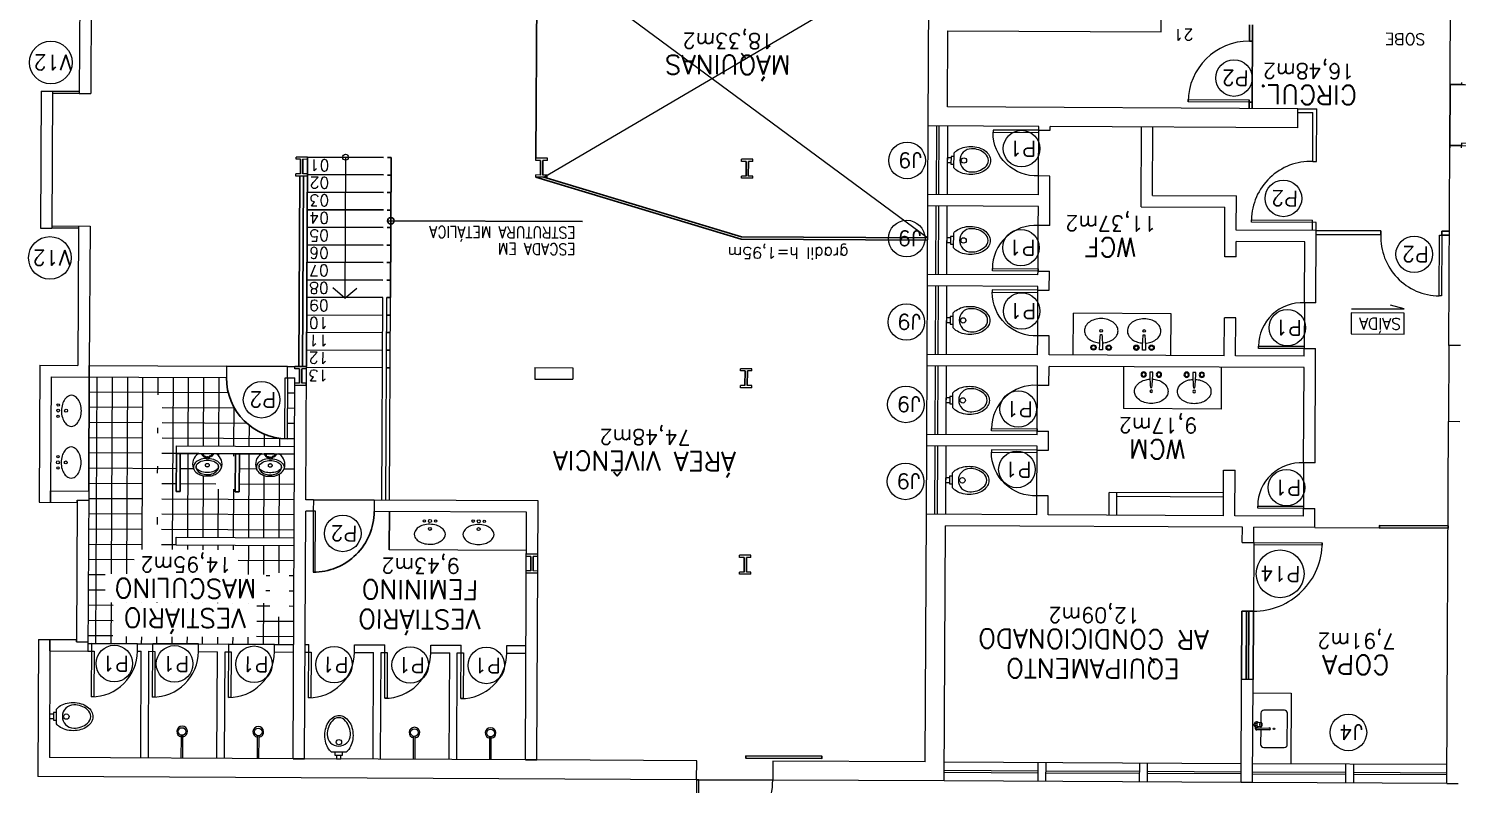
# Model space of a CAD drawing. Extents: x -1057 to 3416, y -340 to 4111.
# Drawn here: x 2268.18 to 2286.94, y -39.05 to -29.12 of the extents above; entities that cross this region are included whole.
import ezdxf
from ezdxf.enums import TextEntityAlignment as Align

# ---------------------------------------------------------------- set-up
doc = ezdxf.new("R2010")
doc.units = 0
doc.header["$LTSCALE"] = 50
doc.linetypes.add('CONTINU', pattern=[0])
doc.linetypes.add('DASHDOT', pattern=[1, 0.5, -0.25, 0, -0.25])
doc.layers.add('0.1', color=8, linetype='Continuous', lineweight=13)
doc.styles.add('80X50', font='romans.shx')
doc.styles.get("Standard").update_dxf_attribs({"font": 'romans.shx'})

# ---------------------------------------------------------------- blocks, each defined once
blk = doc.blocks.new('P60')
at = {"color": 252}
blk.add_lwpolyline([(-0.6, 0.06), (0, 0.06), (0, 0.03), (-0.6, 0.03)], close=True, dxfattribs=at)
at = {"color": 8}
blk.add_arc((-0.029, 0.06), 0.571, 87.1025, 180, dxfattribs=at)
blk = doc.blocks.new('Vaso')
for points in [[(0.03, -0.05), (0.03, 0), (-0.03, 0), (-0.03, -0.05)], [(0.05, -0.09), (0.05, -0.05), (-0.05, -0.05), (-0.05, -0.09)]]:
    blk.add_lwpolyline(points)
for points in [[(0.183, -0.31, -0.071776), (0.168, -0.413, -0.083144), (0.129, -0.494, -0.106699), (0.065, -0.552, -0.132564), (-0.002, -0.57, -0.132564), (-0.069, -0.552, -0.106699), (-0.133, -0.494, -0.083144), (-0.172, -0.413, -0.071776), (-0.187, -0.31, -0.071776), (-0.172, -0.207, -0.083144), (-0.133, -0.126, -0.060171), (-0.1, -0.09), (0.096, -0.09, -0.060171), (0.129, -0.126, -0.083144), (0.168, -0.207, -0.071776)], [(-0.088, -0.497, 0.2474), (0, -0.541, 0.2474), (0.088, -0.497, 0.197858), (0.152, -0.318, 0.418329), (0, -0.168, 0.418329), (-0.152, -0.318, 0.197858)]]:
    blk.add_lwpolyline(points, format="xyb", close=True)
blk.add_circle((-0.002, -0.22), 0.0352)
blk = doc.blocks.new('PIA')
for p, q in [((0, 0.245), (0.044, 0.245)), ((0.01, 0.23), (0.01, 0.06)), ((0.01, 0.215), (0.031, 0.215)), ((0.03, 0.175), (0.01, 0.175))]:
    blk.add_line(p, q)
blk.add_lwpolyline([(-0.01, 0.23), (-0.01, 0.06)])
for points in [[(0.08, 0.173), (0.08, 0.21, 0.133256), (0.078, 0.217, 0.106756), (0.073, 0.223, 0.082828), (0.065, 0.227, 0.071352), (0.055, 0.228, 0.071352), (0.045, 0.227, 0.082828), (0.037, 0.223, 0.106756), (0.032, 0.217, 0.133256), (0.03, 0.21), (0.03, 0.173)], [(-0.01, 0.175), (-0.205, 0.175, 0.414214), (-0.245, 0.135), (-0.245, -0.135, 0.414214), (-0.205, -0.175), (0.205, -0.175, 0.414214), (0.245, -0.135), (0.245, 0.135, 0.414214), (0.205, 0.175), (0.08, 0.175)]]:
    blk.add_lwpolyline(points, format="xyb")
blk.add_lwpolyline([(0.03, 0.173, 0.133256), (0.032, 0.166, 0.106756), (0.037, 0.16, 0.082828), (0.045, 0.157, 0.071352), (0.055, 0.155, 0.071352), (0.065, 0.157, 0.082828), (0.073, 0.16, 0.106756), (0.078, 0.166, 0.133256), (0.08, 0.173, 0.133256), (0.078, 0.179, 0.106756), (0.073, 0.185, 0.082828), (0.065, 0.189, 0.071352), (0.055, 0.19, 0.071352), (0.045, 0.189, 0.082828), (0.037, 0.185, 0.106756), (0.032, 0.179, 0.133256)], format="xyb", close=True)
at = {"color": 8}
for points in [[(0.046, 0.245, 0.263265), (0.037, 0.23), (0.037, 0.223)], [(0.073, 0.223), (0.073, 0.23, 0.546464), (0.048, 0.246, 0.546464)]]:
    blk.add_lwpolyline(points, format="xyb", dxfattribs=at)
blk.add_lwpolyline([(0.062, 0.165, 0.133256), (0.062, 0.167, 0.106756), (0.06, 0.169, 0.082828), (0.058, 0.17, 0.071352), (0.055, 0.171, 0.071352), (0.052, 0.17, 0.082828), (0.05, 0.169, 0.106756), (0.048, 0.167, 0.133256), (0.047, 0.165, 0.133256), (0.048, 0.163, 0.106756), (0.05, 0.162, 0.082828), (0.052, 0.16, 0.071352), (0.055, 0.16, 0.071352), (0.058, 0.16, 0.082828), (0.06, 0.162, 0.106756), (0.062, 0.163, 0.133256)], format="xyb", close=True, dxfattribs=at)
blk.add_circle((0, 0), 0.01)
for centre, radius, start, end in [((0, 0.23), 0.015, 311.8103, 228.1897), ((0, 0.23), 0.01, 0.0002, 180.0002), ((0.044, 0.255), 0.01, 270, 294.62), ((0, 0.06), 0.01, 180.0001, 0.0001)]:
    blk.add_arc(centre, radius, start, end)
for centre, radius, start, end in [((0.055, 0.23), 0.035, 315.5847, 154.6231), ((0.055, 0.23), 0.035, 205.3769, 224.4153), ((0, 0.06), 0.0125, 143.1301, 36.8699)]:
    blk.add_arc(centre, radius, start, end, dxfattribs=at)
blk = doc.blocks.new('Cuba')
blk.add_lwpolyline([(0.001, 0.05), (-0.007, 0.05, -0.389688), (-0.009, 0.052, -0.017234), (-0.019, 0.248, -0.418769), (-0.017, 0.25), (0.001, 0.25), (0.019, 0.25, -0.418769), (0.021, 0.248, -0.017234), (0.011, 0.052, -0.389688), (0.009, 0.05)], format="xyb", close=True)
blk.add_lwpolyline([(-0.016, 0.16, 0.059592), (-0.087, 0.147, 0.084248), (-0.156, 0.113, 0.106469), (-0.205, 0.058, 0.130159), (-0.22, 0, 0.130159), (-0.205, -0.058, 0.106469), (-0.156, -0.113, 0.084248), (-0.087, -0.147, 0.073281), (0, -0.16, 0.073281), (0.087, -0.147, 0.084248), (0.156, -0.113, 0.106469), (0.205, -0.058, 0.130159), (0.22, 0, 0.130159), (0.205, 0.058, 0.106469), (0.156, 0.113, 0.084248), (0.087, 0.147, 0.058268), (0.018, 0.159, 0.073281)], format="xyb")
for centre, radius in [((-0.099, 0.22), 0.035), ((0.101, 0.22), 0.035), ((0, 0), 0.0175)]:
    blk.add_circle(centre, radius)
at = {"color": 8}
for centre, radius in [((-0.099, 0.22), 0.025), ((-0.099, 0.22), 0.024), ((0.101, 0.22), 0.025), ((0.101, 0.22), 0.024)]:
    blk.add_circle(centre, radius, dxfattribs=at)
blk = doc.blocks.new('ÁREA')
for p in [(0.00005, 0.00376), (0, 0)]:
    blk.add_attdef('COMPARTIMENTO', text='', height=0.0025).set_placement(p, align=Align.CENTER)
at = {"color": 1}
for p in [(-0.00005, -0.00376), (-0.0001, -0.00752)]:
    blk.add_attdef('ÁREA', text='', height=0.002, dxfattribs=at).set_placement(p, align=Align.CENTER)
blk = doc.blocks.new('P80')
for points in [[(0, 0.86), (0, 0.83), (0.15, 0.83), (0.15, 0.86)], [(0, 0), (0, 0.03), (0.15, 0.03), (0.15, 0)]]:
    blk.add_lwpolyline(points)
blk.add_lwpolyline([(-0.8, 0.06), (0, 0.06), (0, 0.03), (-0.8, 0.03)], close=True)
at = {"color": 8}
blk.add_arc((-0.025, 0.056), 0.775, 88.1408, 179.6698, dxfattribs=at)
blk = doc.blocks.new('Chuveiro')
at = {"lineweight": -2}
for p, q in [((-0.28, 0), (-0.301, 0)), ((0, 0), (-0.28, 0)), ((-0.28, -0.02), (-0.301, -0.02)), ((0, -0.02), (-0.28, -0.02))]:
    blk.add_line(p, q, dxfattribs=at)
at = {"color": 8, "lineweight": -2}
blk.add_circle((-0.35, -0.01), 0.05, dxfattribs=at)
at = {"lineweight": -2}
blk.add_arc((-0.35, -0.01), 0.07, 8.2132, 351.7868, dxfattribs=at)
blk = doc.blocks.new('MIC')
for p, q in [((0, 0), (0, 0.111)), ((0.294, 0.002), (0.294, 0)), ((0, -0.112), (0, 0)), ((0.294, 0), (0.294, -0.002))]:
    blk.add_line(p, q)
for points in [[(0, 0.053, -0.473116), (0.005, 0.056), (0.025, 0.051, -0.362542), (0.031, 0.043), (0.033, 0.028, 0.564769), (0.039, 0.023)], [(0.002, 0.08), (0.034, 0.057, -0.1805), (0.041, 0.045), (0.043, 0.032, 0.35029), (0.049, 0.026, -0.252034), (0.063, 0.019)], [(0.064, 0.016, -0.100603), (0.082, 0.1, -0.114611), (0.123, 0.161, -0.309836), (0.21, 0.175, -0.309836)], [(0.161, -0.146), (0.165, -0.147, 0.189039), (0.197, -0.145, 0.189014), (0.26, -0.08, 0.116802), (0.275, 0, 0.116802), (0.26, 0.08, 0.189014), (0.197, 0.145, 0.189039), (0.165, 0.147), (0.161, 0.146)], [(0, -0.053, 0.473116), (0.005, -0.056), (0.025, -0.052, 0.362542), (0.031, -0.043), (0.033, -0.029, -0.564769), (0.039, -0.023)], [(0.002, -0.081), (0.034, -0.057, 0.1805), (0.041, -0.046), (0.043, -0.032, -0.35029), (0.049, -0.026, 0.252034), (0.063, -0.02)], [(0.064, -0.016, 0.100603), (0.082, -0.1, 0.114611), (0.123, -0.161, 0.309836), (0.21, -0.175, 0.309836)]]:
    blk.add_lwpolyline(points, format="xyb")
blk.add_lwpolyline([(0.247, 0), (0.247, -0.008, -0.102017), (0.231, -0.09, -0.100634), (0.2, -0.137, -0.31043), (0.159, -0.144, -0.029837), (0.153, -0.143, -0.193887), (0.101, -0.08, -0.096635), (0.085, 0, -0.096635), (0.101, 0.08, -0.193887), (0.153, 0.142, -0.029837), (0.159, 0.144, -0.31043), (0.2, 0.137, -0.100634), (0.231, 0.09, -0.102017), (0.247, 0.008)], format="xyb", close=True)
blk.add_circle((0.046, 0), 0.0075)
at = {"linetype": 'DASHDOT'}
blk.add_circle((0.152, 0), 0.024, dxfattribs=at)
for centre, radius, start, end in [((0.138, 0.032), 0.161, 69.9635, 146.7254), ((0.014, 0.111), 0.0142, 142.0649, 179.055), ((0.046, 0), 0.024, 251.9674, 108.0326), ((0.139, 0.048), 0.146, 35.2589, 68.1534), ((0.035, -0.011), 0.264, 26.2626, 32.6613), ((-0.029, -0.043), 0.336, 21.0674, 26.2626), ((0.16, 0.03), 0.134, 1.8451, 21.0674), ((-0.722, 0.002), 1.016, 360, 1.8451), ((0.014, -0.111), 0.0142, 180.945, 217.9351), ((0.138, -0.032), 0.161, 213.2746, 290.0365), ((0.139, -0.048), 0.146, 291.8466, 324.7411), ((0.035, 0.011), 0.264, 327.3387, 333.7374), ((-0.029, 0.043), 0.336, 333.7374, 338.9326), ((0.16, -0.03), 0.134, 338.9326, 358.1549), ((-0.722, -0.002), 1.016, 358.1549, 360)]:
    blk.add_arc(centre, radius, start, end)

msp = doc.modelspace()

# ---------------------------------------------------------------- linework, layer by layer
at = {"layer": '0.1', "color": 7}
for p, q in [((2283.052, -29.164), (2283.065, -26.564)), ((2286.849, -29.856), (2286.865, -26.583)), ((2268.858, -28.044), (2268.848, -29.974)), ((2269.008, -28.045), (2268.998, -29.975)), ((2279.996, -30.399), (2280.007, -28.099)), ((2280.247, -30.15), (2280.252, -29.15)), ((2280.252, -29.15), (2283.052, -29.164)), ((2268.348, -29.941), (2268.339, -31.741)), ((2268.348, -29.941), (2268.498, -29.942)), ((2268.498, -29.942), (2268.489, -31.742)), ((2268.848, -29.974), (2268.998, -29.975)), ((2286.849, -29.856), (2286.999, -29.857)), ((2284.847, -30.173), (2280.247, -30.15)), ((2284.846, -30.423), (2284.847, -30.173)), ((2281.446, -30.406), (2279.996, -30.399)), ((2281.446, -30.456), (2281.446, -30.406)), ((2281.446, -30.456), (2281.596, -30.457)), ((2281.596, -30.457), (2281.596, -30.407)), ((2284.846, -30.423), (2281.596, -30.407)), ((2282.791, -31.463), (2282.796, -30.413)), ((2282.942, -31.313), (2282.946, -30.413)), ((2286.832, -33.282), (2286.845, -30.656)), ((2286.845, -30.656), (2286.995, -30.657)), ((2281.442, -31.306), (2281.443, -31.056)), ((2281.593, -31.057), (2281.443, -31.056)), ((2281.59, -31.707), (2281.593, -31.057)), ((2279.991, -31.449), (2279.992, -31.299)), ((2281.442, -31.306), (2279.992, -31.299)), ((2282.942, -31.313), (2284.042, -31.319)), ((2284.039, -31.769), (2284.042, -31.319)), ((2281.441, -31.456), (2279.991, -31.449)), ((2281.44, -31.706), (2281.441, -31.456)), ((2282.791, -31.463), (2283.891, -31.468)), ((2283.888, -32.118), (2283.891, -31.468)), ((2281.59, -31.707), (2281.44, -31.706)), ((2268.339, -31.741), (2268.489, -31.742)), ((2268.839, -31.714), (2268.83, -33.544)), ((2268.989, -31.715), (2268.98, -33.544)), ((2285.089, -31.774), (2284.039, -31.769)), ((2285.085, -32.724), (2285.089, -31.774)), ((2284.038, -32.119), (2284.039, -31.919)), ((2284.939, -31.923), (2284.039, -31.919)), ((2284.935, -32.723), (2284.939, -31.923)), ((2284.038, -32.119), (2283.888, -32.118)), ((2281.436, -32.356), (2279.986, -32.349)), ((2279.986, -32.499), (2279.986, -32.349)), ((2281.436, -32.356), (2281.437, -32.306)), ((2281.437, -32.306), (2281.587, -32.307)), ((2281.585, -32.557), (2281.587, -32.307)), ((2281.436, -32.506), (2279.986, -32.499)), ((2281.435, -32.556), (2281.436, -32.506)), ((2281.435, -32.556), (2281.585, -32.557)), ((2285.085, -32.724), (2284.935, -32.723)), ((2283.881, -33.418), (2283.884, -32.918)), ((2284.034, -32.919), (2283.884, -32.918)), ((2284.031, -33.419), (2284.034, -32.919)), ((2281.431, -33.406), (2281.433, -33.156)), ((2281.583, -33.157), (2281.433, -33.156)), ((2281.581, -33.407), (2281.583, -33.157)), ((2284.931, -33.423), (2284.932, -33.323)), ((2284.932, -33.323), (2285.082, -33.324)), ((2285.074, -34.824), (2285.082, -33.324)), ((2286.982, -33.283), (2286.832, -33.282)), ((2268.33, -33.541), (2268.322, -35.341)), ((2268.33, -33.541), (2268.83, -33.544)), ((2268.98, -33.544), (2270.78, -33.553)), ((2270.78, -33.553), (2270.78, -33.703)), ((2271.58, -33.557), (2271.83, -33.559)), ((2271.58, -33.707), (2271.58, -33.557)), ((2271.822, -35.309), (2271.83, -33.559)), ((2281.431, -33.406), (2279.981, -33.399)), ((2279.981, -33.549), (2279.981, -33.399)), ((2281.431, -33.556), (2279.981, -33.549)), ((2281.429, -33.806), (2281.431, -33.556)), ((2281.579, -33.807), (2281.581, -33.557)), ((2283.881, -33.418), (2281.581, -33.407)), ((2284.931, -33.573), (2281.581, -33.557)), ((2284.931, -33.423), (2284.031, -33.419)), ((2284.924, -34.823), (2284.931, -33.573)), ((2268.48, -33.692), (2268.472, -35.192)), ((2268.48, -33.692), (2270.78, -33.703)), ((2271.58, -33.707), (2271.68, -33.708)), ((2271.655, -38.708), (2271.68, -33.708)), ((2281.579, -33.807), (2281.429, -33.806)), ((2286.804, -39.032), (2286.827, -34.282)), ((2286.977, -34.283), (2286.827, -34.282)), ((2279.975, -34.599), (2279.976, -34.449)), ((2281.426, -34.456), (2279.976, -34.449)), ((2281.426, -34.456), (2281.426, -34.406)), ((2281.426, -34.406), (2281.576, -34.407)), ((2281.575, -34.657), (2281.576, -34.407)), ((2281.425, -34.606), (2279.975, -34.599)), ((2281.425, -34.656), (2281.425, -34.606)), ((2281.425, -34.656), (2281.575, -34.657)), ((2285.074, -34.824), (2284.924, -34.823)), ((2283.871, -35.518), (2283.874, -34.918)), ((2283.874, -34.918), (2284.024, -34.919)), ((2284.021, -35.519), (2284.024, -34.919)), ((2268.472, -35.192), (2268.972, -35.194)), ((2268.972, -35.194), (2268.962, -37.294)), ((2281.421, -35.506), (2281.422, -35.256)), ((2281.572, -35.257), (2281.422, -35.256)), ((2281.571, -35.507), (2281.572, -35.257)), ((2268.322, -35.341), (2268.822, -35.344)), ((2268.822, -35.344), (2268.813, -37.144)), ((2271.805, -38.708), (2271.821, -35.459)), ((2271.921, -35.459), (2271.821, -35.459)), ((2271.922, -35.309), (2271.822, -35.309)), ((2271.922, -35.309), (2271.921, -35.459)), ((2272.722, -35.313), (2272.721, -35.463)), ((2274.872, -35.324), (2272.722, -35.313)), ((2274.855, -38.724), (2274.872, -35.324)), ((2284.921, -35.523), (2284.921, -35.423)), ((2284.921, -35.423), (2285.071, -35.424)), ((2285.07, -35.674), (2285.071, -35.424)), ((2274.721, -35.473), (2272.721, -35.463)), ((2274.705, -38.723), (2274.721, -35.473)), ((2279.955, -38.749), (2279.971, -35.499)), ((2281.421, -35.506), (2279.971, -35.499)), ((2283.871, -35.518), (2281.571, -35.507)), ((2284.921, -35.523), (2284.021, -35.519)), ((2280.204, -39), (2280.22, -35.65)), ((2284.12, -35.669), (2280.22, -35.65)), ((2284.119, -35.869), (2284.12, -35.669)), ((2284.269, -35.87), (2284.27, -35.67)), ((2285.07, -35.674), (2284.27, -35.67)), ((2284.119, -35.869), (2284.269, -35.87)), ((2268.313, -37.141), (2268.304, -38.941)), ((2268.313, -37.141), (2268.813, -37.144)), ((2268.462, -37.292), (2268.455, -38.692)), ((2268.462, -37.292), (2268.962, -37.294)), ((2284.104, -39.019), (2284.11, -37.669)), ((2284.26, -37.67), (2284.11, -37.669)), ((2284.254, -39.02), (2284.26, -37.67)), ((2271.655, -38.708), (2268.455, -38.692)), ((2274.705, -38.723), (2271.805, -38.708)), ((2276.955, -38.734), (2274.855, -38.724)), ((2276.954, -38.984), (2276.955, -38.734)), ((2277.955, -38.739), (2277.954, -38.989)), ((2279.955, -38.749), (2277.955, -38.739)), ((2276.954, -38.984), (2268.304, -38.941)), ((2280.204, -39), (2277.954, -38.989)), ((2284.254, -39.02), (2284.104, -39.019)), ((2286.804, -39.032), (2286.954, -39.033))]:
    msp.add_line(p, q, dxfattribs=at)
at = {"layer": '0.1', "color": 8, "linetype": 'CONTINU', "lineweight": -2}
for p, q in [((2274.844, -30.823), (2274.858, -28.073)), ((2284.213, -29.07), (2284.212, -29.286)), ((2284.253, -29.07), (2284.247, -30.17)), ((2284.212, -29.286), (2284.252, -29.286)), ((2286.845, -30.656), (2286.849, -29.856)), ((2284.208, -30.056), (2284.207, -30.17)), ((2284.208, -30.086), (2284.248, -30.086)), ((2271.754, -30.838), (2271.753, -31.028)), ((2271.784, -30.838), (2271.783, -31.028)), ((2271.83, -33.559), (2271.844, -30.809)), ((2271.844, -30.809), (2272.844, -30.813)), ((2272.894, -30.814), (2272.944, -30.814)), ((2272.935, -32.654), (2272.944, -30.814)), ((2274.904, -30.854), (2274.903, -31.044)), ((2274.934, -30.854), (2274.933, -31.044)), ((2277.604, -30.867), (2277.603, -31.057)), ((2277.634, -30.867), (2277.633, -31.057)), ((2271.743, -31.058), (2271.73, -33.558)), ((2271.793, -31.058), (2271.78, -33.558)), ((2271.843, -31.039), (2272.843, -31.043)), ((2272.893, -31.044), (2272.943, -31.044)), ((2277.539, -31.887), (2274.843, -31.073)), ((2277.543, -31.857), (2274.948, -31.074)), ((2271.842, -31.269), (2272.842, -31.273)), ((2272.892, -31.274), (2272.942, -31.274)), ((2271.841, -31.499), (2272.841, -31.503)), ((2272.891, -31.504), (2272.941, -31.504)), ((2275.457, -31.656), (2272.902, -31.644)), ((2271.839, -31.729), (2272.839, -31.733)), ((2272.889, -31.734), (2272.939, -31.734)), ((2279.989, -31.899), (2277.539, -31.887)), ((2279.989, -31.869), (2277.543, -31.857)), ((2285.089, -31.774), (2285.939, -31.778)), ((2285.089, -31.824), (2285.939, -31.828)), ((2285.939, -31.828), (2285.939, -31.778)), ((2286.739, -31.782), (2286.839, -31.783)), ((2286.739, -31.832), (2286.739, -31.782)), ((2286.739, -31.832), (2286.839, -31.833)), ((2271.838, -31.959), (2272.838, -31.963)), ((2272.888, -31.964), (2272.938, -31.964)), ((2271.837, -32.189), (2272.837, -32.193)), ((2272.887, -32.194), (2272.937, -32.194)), ((2271.836, -32.419), (2272.836, -32.423)), ((2272.886, -32.424), (2272.936, -32.424)), ((2271.835, -32.649), (2272.835, -32.653)), ((2272.885, -32.654), (2272.935, -32.654)), ((2272.884, -32.884), (2272.934, -32.884)), ((2272.883, -33.114), (2272.933, -33.114)), ((2272.881, -33.344), (2272.931, -33.344)), ((2268.972, -35.194), (2268.98, -33.544)), ((2270.78, -33.553), (2271.58, -33.557)), ((2272.88, -33.574), (2272.93, -33.574)), ((2271.74, -33.588), (2271.739, -33.778)), ((2271.77, -33.588), (2271.769, -33.778)), ((2277.59, -33.617), (2277.589, -33.807)), ((2277.62, -33.617), (2277.619, -33.807)), ((2270.125, -34.7), (2270.122, -35.2)), ((2270.172, -35.2), (2270.175, -34.7)), ((2270.9, -34.704), (2270.897, -35.204)), ((2270.947, -35.204), (2270.95, -34.704)), ((2268.472, -35.192), (2268.472, -35.342)), ((2270.122, -35.2), (2270.172, -35.2)), ((2270.897, -35.204), (2270.947, -35.204)), ((2268.822, -35.314), (2268.822, -35.344)), ((2271.922, -35.309), (2272.722, -35.313)), ((2272.921, -35.464), (2272.919, -35.964)), ((2274.778, -36.053), (2274.777, -36.243)), ((2274.808, -36.053), (2274.807, -36.243)), ((2277.578, -36.067), (2277.577, -36.257)), ((2277.608, -36.067), (2277.607, -36.257)), ((2284.11, -37.669), (2284.115, -36.769)), ((2284.265, -36.77), (2284.115, -36.769)), ((2284.17, -37.669), (2284.175, -36.769)), ((2284.2, -37.67), (2284.205, -36.77)), ((2284.26, -37.67), (2284.265, -36.77)), ((2268.462, -37.292), (2268.463, -37.142)), ((2268.813, -37.144), (2268.813, -37.174)), ((2269.012, -37.195), (2269.612, -37.198)), ((2269.812, -37.199), (2270.412, -37.202)), ((2270.812, -37.204), (2271.412, -37.207)), ((2271.655, -38.708), (2271.805, -38.708)), ((2274.705, -38.723), (2274.855, -38.724)), ((2276.954, -38.984), (2277.954, -38.989))]:
    msp.add_line(p, q, dxfattribs=at)
at = {"layer": '0.1', "color": 8, "linetype": 'DASHDOT', "ltscale": 0.3}
for p, q in [((2274.858, -28.073), (2279.989, -31.869)), ((2274.948, -31.074), (2280.007, -28.099))]:
    msp.add_line(p, q, dxfattribs=at)
at = {"layer": '0.1', "color": 8}
for p, q in [((2268.498, -29.942), (2268.848, -29.944)), ((2268.848, -29.974), (2268.498, -29.972)), ((2284.847, -30.173), (2285.097, -30.174)), ((2285.094, -30.866), (2285.097, -30.174)), ((2284.847, -30.223), (2285.047, -30.224)), ((2285.044, -30.866), (2285.047, -30.224)), ((2279.992, -31.299), (2279.996, -30.399)), ((2280.102, -31.299), (2280.106, -30.399)), ((2280.136, -30.399), (2280.132, -31.299)), ((2280.246, -30.4), (2280.242, -31.3)), ((2281.443, -31.056), (2281.446, -30.456)), ((2271.844, -30.809), (2271.694, -30.808)), ((2271.694, -30.838), (2271.694, -30.808)), ((2271.754, -30.838), (2271.694, -30.838)), ((2271.844, -30.839), (2271.784, -30.838)), ((2271.844, -30.839), (2271.844, -30.809)), ((2272.344, -30.811), (2272.335, -32.662)), ((2274.994, -30.824), (2274.844, -30.823)), ((2274.844, -30.853), (2274.844, -30.823)), ((2274.904, -30.854), (2274.844, -30.853)), ((2274.994, -30.854), (2274.934, -30.854)), ((2274.994, -30.854), (2274.994, -30.824)), ((2277.694, -30.837), (2277.544, -30.837)), ((2277.544, -30.867), (2277.544, -30.837)), ((2277.604, -30.867), (2277.544, -30.867)), ((2277.694, -30.867), (2277.634, -30.867)), ((2277.694, -30.867), (2277.694, -30.837)), ((2285.044, -30.866), (2285.094, -30.866)), ((2271.693, -31.058), (2271.693, -31.028)), ((2271.753, -31.028), (2271.693, -31.028)), ((2271.843, -31.059), (2271.693, -31.058)), ((2271.843, -31.029), (2271.783, -31.028)), ((2271.843, -31.059), (2271.843, -31.029)), ((2274.843, -31.073), (2274.843, -31.043)), ((2274.903, -31.044), (2274.843, -31.043)), ((2274.993, -31.074), (2274.843, -31.073)), ((2274.993, -31.044), (2274.933, -31.044)), ((2274.993, -31.074), (2274.993, -31.044)), ((2277.543, -31.087), (2277.543, -31.057)), ((2277.603, -31.057), (2277.543, -31.057)), ((2277.693, -31.087), (2277.543, -31.087)), ((2277.693, -31.057), (2277.633, -31.057)), ((2277.693, -31.087), (2277.693, -31.057)), ((2279.986, -32.349), (2279.991, -31.449)), ((2280.096, -32.349), (2280.101, -31.449)), ((2280.131, -31.449), (2280.126, -32.349)), ((2280.241, -31.45), (2280.236, -32.35)), ((2281.437, -32.306), (2281.44, -31.706)), ((2285.039, -31.774), (2285.04, -31.636)), ((2285.089, -31.774), (2285.09, -31.666)), ((2268.489, -31.712), (2268.989, -31.715)), ((2268.839, -31.744), (2268.489, -31.742)), ((2272.335, -32.662), (2272.178, -32.526)), ((2272.335, -32.662), (2272.493, -32.528)), ((2279.981, -33.399), (2279.986, -32.499)), ((2280.091, -33.399), (2280.096, -32.499)), ((2280.126, -32.499), (2280.121, -33.399)), ((2280.236, -32.5), (2280.231, -33.4)), ((2281.433, -33.156), (2281.435, -32.556)), ((2284.935, -32.723), (2284.932, -33.323)), ((2281.9, -33.408), (2281.903, -32.858)), ((2283.185, -32.865), (2281.903, -32.858)), ((2283.182, -33.415), (2283.185, -32.865)), ((2286.832, -33.282), (2286.827, -34.282)), ((2271.83, -33.559), (2271.68, -33.558)), ((2271.68, -33.588), (2271.68, -33.558)), ((2271.83, -33.589), (2271.83, -33.559)), ((2274.83, -33.573), (2275.33, -33.576)), ((2274.83, -33.573), (2274.83, -33.723)), ((2275.33, -33.576), (2275.33, -33.726)), ((2279.976, -34.449), (2279.981, -33.549)), ((2280.086, -34.449), (2280.091, -33.549)), ((2280.121, -33.549), (2280.116, -34.449)), ((2280.231, -33.55), (2280.226, -34.45)), ((2282.561, -33.561), (2282.558, -34.111)), ((2283.843, -33.568), (2283.84, -34.118)), ((2271.74, -33.588), (2271.68, -33.588)), ((2271.83, -33.589), (2271.77, -33.588)), ((2274.83, -33.723), (2275.33, -33.726)), ((2277.68, -33.587), (2277.53, -33.587)), ((2277.53, -33.617), (2277.53, -33.587)), ((2277.59, -33.617), (2277.53, -33.617)), ((2277.68, -33.617), (2277.62, -33.617)), ((2277.68, -33.617), (2277.68, -33.587)), ((2271.679, -33.808), (2271.679, -33.778)), ((2271.739, -33.778), (2271.679, -33.778)), ((2271.829, -33.809), (2271.679, -33.808)), ((2271.829, -33.779), (2271.769, -33.778)), ((2271.829, -33.809), (2271.829, -33.779)), ((2277.529, -33.837), (2277.529, -33.807)), ((2277.589, -33.807), (2277.529, -33.807)), ((2277.679, -33.837), (2277.529, -33.837)), ((2277.679, -33.807), (2277.619, -33.807)), ((2277.679, -33.837), (2277.679, -33.807)), ((2281.426, -34.406), (2281.429, -33.806)), ((2283.84, -34.118), (2282.558, -34.111)), ((2270.125, -34.6), (2271.675, -34.608)), ((2270.125, -34.7), (2270.125, -34.6)), ((2270.125, -34.7), (2271.675, -34.708)), ((2279.971, -35.499), (2279.975, -34.599)), ((2280.081, -35.499), (2280.085, -34.599)), ((2280.115, -34.599), (2280.111, -35.499)), ((2280.225, -34.6), (2280.221, -35.5)), ((2281.422, -35.256), (2281.425, -34.656)), ((2284.924, -34.823), (2284.921, -35.423)), ((2282.371, -35.511), (2282.372, -35.211)), ((2283.872, -35.218), (2282.372, -35.211)), ((2282.471, -35.511), (2282.472, -35.211)), ((2282.472, -35.261), (2283.872, -35.268)), ((2268.822, -35.314), (2268.972, -35.314)), ((2270.119, -35.8), (2271.669, -35.808)), ((2270.119, -35.9), (2270.119, -35.8)), ((2270.119, -35.9), (2271.669, -35.908)), ((2274.719, -35.973), (2272.919, -35.964)), ((2284.269, -35.87), (2284.265, -36.77)), ((2274.868, -36.024), (2274.718, -36.023)), ((2274.718, -36.053), (2274.718, -36.023)), ((2274.778, -36.053), (2274.718, -36.053)), ((2274.868, -36.054), (2274.808, -36.053)), ((2274.868, -36.054), (2274.868, -36.024)), ((2277.668, -36.037), (2277.518, -36.037)), ((2277.518, -36.067), (2277.518, -36.037)), ((2277.578, -36.067), (2277.518, -36.067)), ((2277.668, -36.067), (2277.608, -36.067)), ((2277.668, -36.067), (2277.668, -36.037)), ((2274.717, -36.273), (2274.717, -36.243)), ((2274.777, -36.243), (2274.717, -36.243)), ((2274.867, -36.274), (2274.717, -36.273)), ((2274.867, -36.244), (2274.807, -36.243)), ((2274.867, -36.274), (2274.867, -36.244)), ((2277.517, -36.287), (2277.517, -36.257)), ((2277.577, -36.257), (2277.517, -36.257)), ((2277.667, -36.287), (2277.517, -36.287)), ((2277.667, -36.257), (2277.607, -36.257)), ((2277.667, -36.287), (2277.667, -36.257)), ((2268.813, -37.174), (2268.963, -37.174)), ((2268.962, -37.194), (2269.012, -37.195)), ((2268.962, -37.294), (2269.042, -37.295)), ((2269.612, -37.198), (2269.812, -37.199)), ((2269.612, -37.298), (2269.612, -37.198)), ((2269.612, -37.298), (2269.662, -37.298)), ((2269.655, -38.698), (2269.662, -37.298)), ((2269.755, -38.698), (2269.762, -37.298)), ((2269.762, -37.298), (2269.842, -37.299)), ((2270.412, -37.202), (2270.812, -37.204)), ((2270.412, -37.302), (2270.412, -37.202)), ((2270.412, -37.302), (2270.662, -37.303)), ((2270.655, -38.703), (2270.662, -37.303)), ((2270.755, -38.703), (2270.762, -37.303)), ((2270.762, -37.303), (2270.842, -37.304)), ((2271.412, -37.207), (2271.662, -37.208)), ((2271.412, -37.307), (2271.412, -37.207)), ((2271.412, -37.307), (2271.662, -37.308)), ((2271.812, -37.208), (2271.862, -37.209)), ((2271.812, -37.308), (2271.892, -37.309)), ((2272.462, -37.212), (2272.862, -37.214)), ((2272.462, -37.312), (2272.462, -37.212)), ((2272.462, -37.312), (2272.712, -37.313)), ((2272.705, -38.713), (2272.712, -37.313)), ((2272.805, -38.713), (2272.812, -37.313)), ((2272.812, -37.313), (2272.892, -37.314)), ((2273.462, -37.217), (2273.862, -37.219)), ((2273.462, -37.317), (2273.462, -37.217)), ((2273.462, -37.317), (2273.712, -37.318)), ((2273.705, -38.718), (2273.712, -37.318)), ((2273.805, -38.718), (2273.812, -37.318)), ((2273.812, -37.318), (2273.892, -37.319)), ((2274.462, -37.222), (2274.712, -37.223)), ((2274.462, -37.322), (2274.462, -37.222)), ((2274.462, -37.322), (2274.712, -37.323)), ((2284.259, -37.844), (2284.759, -37.847)), ((2284.759, -37.847), (2284.755, -38.772)), ((2280.205, -38.75), (2284.105, -38.769)), ((2284.255, -38.77), (2286.805, -38.782)), ((2280.204, -38.86), (2281.438, -38.866)), ((2281.438, -38.896), (2280.204, -38.89)), ((2284.104, -39.019), (2280.204, -39)), ((2281.538, -38.866), (2282.771, -38.873)), ((2282.771, -38.903), (2281.538, -38.896)), ((2282.871, -38.873), (2284.104, -38.879)), ((2284.104, -38.909), (2282.871, -38.903)), ((2284.254, -38.88), (2285.479, -38.886)), ((2285.479, -38.916), (2284.254, -38.91)), ((2286.804, -39.032), (2284.254, -39.02)), ((2285.579, -38.886), (2286.804, -38.892)), ((2286.804, -38.922), (2285.579, -38.916))]:
    msp.add_line(p, q, dxfattribs=at)
at = {"layer": '0.1', "color": 8, "linetype": 'DASHDOT', "ltscale": 0.2}
for p, q in [((2272.822, -35.313), (2272.835, -32.653)), ((2272.872, -35.314), (2272.885, -32.654)), ((2272.922, -35.314), (2272.935, -32.654)), ((2271.834, -32.879), (2272.834, -32.883)), ((2271.833, -33.109), (2272.833, -33.113)), ((2271.832, -33.339), (2272.831, -33.343)), ((2271.83, -33.569), (2272.83, -33.573))]:
    msp.add_line(p, q, dxfattribs=at)
at = {"layer": '0.1', "color": 8, "linetype": 'CONTINU'}
for p, q in [((2285.551, -32.8), (2286.245, -32.803)), ((2286.245, -32.803), (2286.063, -32.751)), ((2269.08, -33.695), (2269.062, -37.195)), ((2269.28, -33.696), (2269.267, -36.281)), ((2269.48, -33.697), (2269.467, -36.282)), ((2269.68, -33.698), (2269.669, -35.96)), ((2269.88, -33.699), (2269.879, -33.932)), ((2270.08, -33.7), (2270.069, -35.962)), ((2270.28, -33.701), (2270.275, -34.601)), ((2270.48, -33.702), (2270.475, -34.602)), ((2270.68, -33.703), (2270.675, -34.603)), ((2270.804, -33.903), (2268.979, -33.894)), ((2271.679, -33.908), (2271.579, -33.907)), ((2269.682, -34.098), (2268.978, -34.094)), ((2270.885, -34.104), (2269.937, -34.099)), ((2270.878, -34.091), (2270.875, -34.604)), ((2271.678, -34.108), (2271.578, -34.107)), ((2269.681, -34.298), (2268.977, -34.294)), ((2271.048, -34.305), (2269.936, -34.299)), ((2271.077, -34.329), (2271.075, -34.605)), ((2271.677, -34.308), (2271.577, -34.307)), ((2269.68, -34.498), (2268.976, -34.494)), ((2269.876, -34.365), (2269.876, -34.432)), ((2271.546, -34.507), (2269.935, -34.499)), ((2271.276, -34.447), (2271.275, -34.606)), ((2271.476, -34.501), (2271.475, -34.607)), ((2271.676, -34.508), (2271.576, -34.507)), ((2269.679, -34.698), (2268.975, -34.694)), ((2270.419, -34.702), (2269.934, -34.699)), ((2270.275, -34.701), (2270.269, -35.801)), ((2271.245, -34.706), (2270.642, -34.703)), ((2270.675, -34.703), (2270.675, -34.726)), ((2270.875, -34.704), (2270.875, -34.737)), ((2271.075, -34.705), (2271.069, -35.805)), ((2271.408, -34.706), (2271.274, -34.706)), ((2271.275, -34.706), (2271.275, -34.707)), ((2271.675, -34.708), (2271.468, -34.707)), ((2271.475, -34.707), (2271.475, -34.709)), ((2270.124, -34.9), (2268.974, -34.894)), ((2269.874, -34.865), (2269.873, -34.959)), ((2270.349, -34.901), (2270.174, -34.9)), ((2270.473, -34.993), (2270.469, -35.802)), ((2270.899, -34.904), (2270.897, -34.904)), ((2271.175, -34.905), (2270.949, -34.904)), ((2271.273, -34.989), (2271.269, -35.806)), ((2271.473, -34.973), (2271.469, -35.807)), ((2271.674, -34.908), (2271.535, -34.907)), ((2269.677, -35.098), (2268.973, -35.094)), ((2270.123, -35.1), (2269.932, -35.099)), ((2270.641, -35.103), (2270.173, -35.1)), ((2270.672, -35.169), (2270.669, -35.803)), ((2270.872, -35.17), (2270.869, -35.804)), ((2270.898, -35.104), (2270.896, -35.104)), ((2271.673, -35.108), (2270.948, -35.104)), ((2269.676, -35.298), (2268.972, -35.294)), ((2271.672, -35.308), (2269.931, -35.299)), ((2269.675, -35.498), (2268.971, -35.494)), ((2269.871, -35.538), (2269.87, -35.632)), ((2271.671, -35.508), (2269.93, -35.499)), ((2269.674, -35.698), (2268.97, -35.694)), ((2271.67, -35.708), (2269.929, -35.699)), ((2285.07, -35.674), (2286.82, -35.682)), ((2269.673, -35.898), (2268.969, -35.894)), ((2270.119, -35.9), (2269.928, -35.899)), ((2270.269, -35.901), (2270.269, -35.963)), ((2270.469, -35.902), (2270.469, -35.964)), ((2270.669, -35.903), (2270.669, -35.965)), ((2270.869, -35.904), (2270.869, -35.966)), ((2271.069, -35.905), (2271.067, -36.29)), ((2271.269, -35.906), (2271.267, -36.291)), ((2271.469, -35.907), (2271.467, -36.267)), ((2269.568, -36.097), (2268.968, -36.094)), ((2271.668, -36.108), (2270.935, -36.104)), ((2269.187, -36.296), (2268.967, -36.294)), ((2271.35, -36.306), (2271.3, -36.306)), ((2271.667, -36.308), (2271.605, -36.307)), ((2269.186, -36.496), (2268.966, -36.494)), ((2271.349, -36.506), (2271.299, -36.506)), ((2271.666, -36.508), (2271.604, -36.507)), ((2269.292, -36.696), (2268.965, -36.694)), ((2269.265, -36.656), (2269.262, -37.196)), ((2269.465, -36.657), (2269.465, -36.658)), ((2269.665, -36.658), (2269.665, -36.659)), ((2269.865, -36.659), (2269.865, -36.66)), ((2270.065, -36.66), (2270.065, -36.661)), ((2270.265, -36.661), (2270.265, -36.662)), ((2270.465, -36.662), (2270.465, -36.663)), ((2270.665, -36.663), (2270.665, -36.664)), ((2270.865, -36.664), (2270.865, -36.665)), ((2271.065, -36.665), (2271.065, -36.666)), ((2271.348, -36.706), (2271.179, -36.705)), ((2271.265, -36.666), (2271.262, -37.206)), ((2271.665, -36.708), (2271.603, -36.707)), ((2269.291, -36.896), (2268.964, -36.894)), ((2271.664, -36.908), (2271.178, -36.905)), ((2271.464, -36.846), (2271.462, -37.207)), ((2269.29, -37.096), (2268.963, -37.094)), ((2269.463, -37.105), (2269.462, -37.197)), ((2269.663, -37.106), (2269.662, -37.198)), ((2269.863, -37.107), (2269.862, -37.199)), ((2270.063, -37.108), (2270.062, -37.2)), ((2270.263, -37.109), (2270.262, -37.201)), ((2270.463, -37.11), (2270.462, -37.202)), ((2270.663, -37.111), (2270.662, -37.203)), ((2270.863, -37.112), (2270.862, -37.204)), ((2271.063, -37.113), (2271.062, -37.205)), ((2271.663, -37.108), (2271.177, -37.105))]:
    msp.add_line(p, q, dxfattribs=at)
at = {"layer": '0.1', "color": 8}
for points in [[(2284.208, -30.086), (2283.408, -30.082), (2283.408, -30.052), (2284.208, -30.056)], [(2286.705, -32.632), (2286.709, -31.832), (2286.739, -31.832), (2286.735, -32.632)], [(2271.546, -34.507), (2271.55, -33.707), (2271.58, -33.707), (2271.576, -34.507)], [(2271.947, -36.259), (2271.951, -35.459), (2271.921, -35.459), (2271.917, -36.259)], [(2276.954, -38.984), (2276.949, -39.984), (2276.979, -39.984), (2276.984, -38.984)]]:
    msp.add_lwpolyline(points, close=True, dxfattribs=at)
for points in [[(2285.09, -31.666), (2284.24, -31.662), (2284.24, -31.632), (2285.04, -31.636)], [(2284.269, -35.87), (2285.169, -35.874), (2285.169, -35.904), (2284.269, -35.9)], [(2269.042, -37.295), (2269.039, -37.895), (2269.009, -37.895), (2269.012, -37.195)], [(2269.842, -37.299), (2269.839, -37.899), (2269.809, -37.899), (2269.812, -37.199)], [(2270.842, -37.304), (2270.839, -37.904), (2270.809, -37.904), (2270.812, -37.204)], [(2271.892, -37.309), (2271.889, -37.909), (2271.859, -37.909), (2271.862, -37.209)], [(2272.892, -37.314), (2272.889, -37.914), (2272.859, -37.914), (2272.862, -37.214)], [(2273.892, -37.319), (2273.889, -37.919), (2273.859, -37.919), (2273.862, -37.219)], [(2281.437, -39.006), (2281.438, -38.756)], [(2281.538, -38.756), (2281.537, -39.006)], [(2282.77, -39.013), (2282.772, -38.763)], [(2282.872, -38.763), (2282.87, -39.013)], [(2285.479, -39.026), (2285.48, -38.776)], [(2285.58, -38.776), (2285.579, -39.026)]]:
    msp.add_lwpolyline(points, dxfattribs=at)
at = {"layer": '0.1', "color": 8, "linetype": 'CONTINU'}
msp.add_lwpolyline([(2286.244, -32.858), (2285.55, -32.855), (2285.549, -33.13), (2286.243, -33.133)], close=True, dxfattribs=at)
at = {"layer": '0.1', "color": 8}
for points in [[(2268.784, -34.335, 0.106633), (2268.83, -34.293, 0.083482), (2268.862, -34.228, 0.145222), (2268.863, -34.054, 0.083482), (2268.832, -33.99, 0.106633), (2268.786, -33.947, 0.268318), (2268.705, -33.947, 0.106633), (2268.658, -33.989, 0.083482), (2268.627, -34.053, 0.145222), (2268.626, -34.227, 0.083482), (2268.657, -34.292, 0.106633), (2268.703, -34.334, 0.268318), (2268.784, -34.335)], [(2268.78, -35.014, 0.106633), (2268.827, -34.972, 0.083482), (2268.859, -34.908, 0.145222), (2268.86, -34.733, 0.083482), (2268.829, -34.669, 0.106633), (2268.782, -34.626, 0.268318), (2268.702, -34.626, 0.106633), (2268.655, -34.668, 0.083482), (2268.623, -34.732, 0.145222), (2268.622, -34.906, 0.083482), (2268.654, -34.971, 0.106633), (2268.7, -35.013, 0.268318), (2268.78, -35.014)], [(2273.256, -35.8, 0.106633), (2273.298, -35.847, 0.083482), (2273.362, -35.879, 0.145222), (2273.537, -35.88, 0.083482), (2273.601, -35.848, 0.106633), (2273.644, -35.802, 0.268318), (2273.644, -35.722, 0.106633), (2273.602, -35.675, 0.083482), (2273.538, -35.643, 0.145222), (2273.364, -35.642, 0.083482), (2273.299, -35.673, 0.106633), (2273.257, -35.72, 0.268318), (2273.256, -35.8)], [(2273.896, -35.803, 0.106633), (2273.938, -35.85, 0.083482), (2274.002, -35.882, 0.145222), (2274.176, -35.883, 0.083482), (2274.241, -35.851, 0.106633), (2274.283, -35.805, 0.268318), (2274.284, -35.725, 0.106633), (2274.242, -35.678, 0.083482), (2274.177, -35.646, 0.145222), (2274.003, -35.645, 0.083482), (2273.939, -35.677, 0.106633), (2273.896, -35.723, 0.268318), (2273.896, -35.803)]]:
    msp.add_lwpolyline(points, format="xyb", dxfattribs=at)
at = {"layer": '0.1', "color": 8, "linetype": 'CONTINU', "lineweight": -2}
for points in [[(2286.82, -35.652), (2285.92, -35.648), (2285.92, -35.678), (2286.82, -35.682)], [(2277.599, -38.67), (2277.599, -38.7), (2278.599, -38.705), (2278.599, -38.675)]]:
    msp.add_lwpolyline(points, close=True, dxfattribs=at)
at = {"layer": '0.1', "color": 8}
for centre, radius in [((2268.475, -29.567), 0.28), ((2284.01, -29.771), 0.24), ((2281.22, -30.697), 0.24), ((2279.718, -30.853), 0.24), ((2272.344, -30.811), 0.0387), ((2284.659, -31.351), 0.24), ((2279.713, -31.878), 0.24), ((2268.463, -32.133), 0.28), ((2281.213, -31.998), 0.24), ((2286.376, -32.085), 0.24), ((2281.222, -32.83), 0.24), ((2279.708, -32.974), 0.24), ((2284.71, -33.049), 0.24), ((2271.242, -33.995), 0.24), ((2279.702, -34.056), 0.24), ((2281.177, -34.117), 0.24), ((2268.571, -34.137), 0.0193), ((2268.571, -34.064), 0.0155), ((2268.675, -34.139), 0.0198), ((2268.57, -34.211), 0.0155), ((2281.16, -34.91), 0.24), ((2268.568, -34.817), 0.0193), ((2268.567, -34.89), 0.0155), ((2268.567, -34.743), 0.0155), ((2268.671, -34.818), 0.0198), ((2279.697, -35.067), 0.24), ((2284.699, -35.149), 0.24), ((2272.308, -35.75), 0.24), ((2273.38, -35.586), 0.0155), ((2273.453, -35.587), 0.0193), ((2273.527, -35.587), 0.0155), ((2274.02, -35.589), 0.0155), ((2274.093, -35.591), 0.0193), ((2274.166, -35.59), 0.0155), ((2273.452, -35.691), 0.0198), ((2274.092, -35.694), 0.0198), ((2284.616, -36.28), 0.314), ((2269.308, -37.459), 0.24), ((2270.099, -37.463), 0.24), ((2271.143, -37.468), 0.24), ((2272.193, -37.473), 0.24), ((2273.193, -37.478), 0.24), ((2274.193, -37.483), 0.24), ((2285.512, -38.364), 0.24)]:
    msp.add_circle(centre, radius, dxfattribs=at)
at = {"layer": '0.1', "color": 8, "linetype": 'CONTINU', "lineweight": -2}
msp.add_circle((2272.94, -31.644), 0.0431, dxfattribs=at)
at = {"layer": '0.1', "color": 8}
for centre, radius, start, end in [((2284.208, -30.086), 0.8, 89.7175, 179.7175), ((2285.015, -31.641), 0.775, 87.8583, 179.3873), ((2286.713, -31.857), 0.775, 177.8583, 269.3873), ((2284.269, -35.87), 0.9, 269.7175, 359.7175), ((2276.954, -38.984), 1, 269.7175, 359.7175)]:
    msp.add_arc(centre, radius, start, end, dxfattribs=at)
at = {"layer": '0.1', "color": 8, "linetype": 'CONTINU', "lineweight": -2}
for centre, start, end in [((2271.58, -33.707), 179.7175, 269.7175), ((2271.921, -35.459), 269.7175, 359.7175)]:
    msp.add_arc(centre, 0.8, start, end, dxfattribs=at)
at = {"layer": '0.1', "color": 8, "linetype": 'CONTINU'}
for centre in [(2269.012, -37.295), (2269.812, -37.299), (2270.812, -37.304), (2271.862, -37.309), (2272.862, -37.314), (2273.862, -37.319)]:
    msp.add_arc(centre, 0.6, 269.7175, 359.7175, dxfattribs=at)

# ---------------------------------------------------------------- block references
at = {"layer": '0.1', "color": 8}
ref = msp.add_blockref('ÁREA', (2277.363, -29.472), dxfattribs=dict(at, xscale=133.3333333333334, yscale=133.3333333333334, zscale=133.3333333333334, rotation=179.7174815060635))
ref.add_attrib('COMPARTIMENTO', 'MÁQUINAS', dxfattribs={"layer": '0', "color": 3, "height": 0.25, "rotation": 179.7175}).set_placement((2277.363, -29.472), align=Align.CENTER)
ref.add_attrib('ÁREA', '18,33m2', dxfattribs={"layer": '0', "color": 1, "height": 0.2, "rotation": 179.7175}).set_placement((2277.371, -29.184), align=Align.CENTER)
ref = msp.add_blockref('ÁREA', (2284.983, -29.867), dxfattribs=dict(at, xscale=133.3333333333334, yscale=133.3333333333334, zscale=133.3333333333334, rotation=179.7174815060635))
ref.add_attrib('COMPARTIMENTO', 'CIRCUL.', dxfattribs={"layer": '0', "color": 3, "height": 0.25, "rotation": 179.7175}).set_placement((2284.983, -29.867), align=Align.CENTER)
ref.add_attrib('ÁREA', '16,48m2', dxfattribs={"layer": '0', "color": 1, "height": 0.2, "rotation": 179.7175}).set_placement((2284.991, -29.58), align=Align.CENTER)
at = {"layer": '0.1', "color": 8, "xscale": -1}
for name, p, rotation in [('P80', (2286.995, -30.687), 359.7174815060636), ('P60', (2281.446, -30.426), 179.7174815060637), ('P60', (2281.436, -32.526), 179.7174815060637), ('Cuba', (2282.924, -33.884), 359.7174815060636), ('Cuba', (2283.488, -33.887), 359.7174815060636), ('P60', (2281.425, -34.626), 179.7174815060637)]:
    msp.add_blockref(name, p, dxfattribs=dict(at, rotation=rotation))
at = {"layer": '0.1', "color": 8}
for name, p, rotation in [('Vaso', (2280.244, -30.85), 89.71748150606336), ('P60', (2281.437, -32.336), 359.7174815060635), ('Vaso', (2280.239, -31.9), 89.71748150606336), ('Vaso', (2280.234, -32.95), 89.71748150606336), ('P60', (2284.932, -33.353), 359.7174815060635), ('Cuba', (2282.267, -33.089), 179.7174815060635), ('Cuba', (2282.83, -33.092), 179.7174815060635), ('Vaso', (2280.228, -34), 89.71748150606336), ('P60', (2281.426, -34.436), 359.7174815060635), ('MIC', (2270.53, -34.702), 269.7174815060636), ('MIC', (2271.356, -34.706), 269.7174815060636), ('Vaso', (2280.223, -35.05), 89.71748150606336), ('P60', (2284.921, -35.453), 359.7174815060635), ('Vaso', (2268.458, -38.152), 89.71748150606336), ('PIA', (2284.536, -38.316), 89.71748150606336), ('Vaso', (2272.254, -38.711), 179.7174815060635), ('Chuveiro', (2270.207, -38.701), 269.7174815060636), ('Chuveiro', (2271.207, -38.706), 269.7174815060636), ('Chuveiro', (2273.257, -38.716), 269.7174815060636), ('Chuveiro', (2274.257, -38.721), 269.7174815060636)]:
    msp.add_blockref(name, p, dxfattribs=dict(at, rotation=rotation))
ref = msp.add_blockref('ÁREA', (2282.388, -31.867), dxfattribs=dict(at, xscale=133.3333333333334, yscale=133.3333333333334, zscale=133.3333333333334, rotation=179.7174815060635))
ref.add_attrib('COMPARTIMENTO', 'WCF', dxfattribs={"layer": '0', "color": 3, "height": 0.25, "rotation": 179.7175}).set_placement((2282.388, -31.867), align=Align.CENTER)
ref.add_attrib('ÁREA', '11,37m2', dxfattribs={"layer": '0', "color": 1, "height": 0.2, "rotation": 179.7175}).set_placement((2282.396, -31.58), align=Align.CENTER)
ref = msp.add_blockref('ÁREA', (2276.272, -34.675), dxfattribs=dict(at, xscale=133.3333333333334, yscale=133.3333333333334, zscale=133.3333333333334, rotation=179.7174815060635))
ref.add_attrib('COMPARTIMENTO', 'ÁREA VIVÊNCIA', dxfattribs={"layer": '0', "color": 3, "height": 0.25, "rotation": 179.7175}).set_placement((2276.272, -34.675), align=Align.CENTER)
ref.add_attrib('ÁREA', '74,48m2', dxfattribs={"layer": '0', "color": 1, "height": 0.2, "rotation": 179.7175}).set_placement((2276.28, -34.387), align=Align.CENTER)
ref = msp.add_blockref('ÁREA', (2283.004, -34.52), dxfattribs=dict(at, xscale=133.3333333333334, yscale=133.3333333333334, zscale=133.3333333333334, rotation=179.7174815060635))
ref.add_attrib('COMPARTIMENTO', 'WCM', dxfattribs={"layer": '0', "color": 3, "height": 0.25, "rotation": 179.7175}).set_placement((2283.004, -34.52), align=Align.CENTER)
ref.add_attrib('ÁREA', '9,17m2', dxfattribs={"layer": '0', "color": 1, "height": 0.2, "rotation": 179.7175}).set_placement((2283.013, -34.232), align=Align.CENTER)
ref = msp.add_blockref('ÁREA', (2270.244, -36.348), dxfattribs=dict(at, xscale=133.3333333333334, yscale=133.3333333333334, zscale=133.3333333333334, rotation=179.7174815060635))
ref.add_attrib('COMPARTIMENTO', 'MASCULINO', dxfattribs={"layer": '0', "color": 3, "height": 0.25, "rotation": 179.7175}).set_placement((2270.244, -36.348), align=Align.CENTER)
ref.add_attrib('ÁREA', '14,95m2', dxfattribs={"layer": '0', "color": 1, "height": 0.2, "rotation": 179.7175}).set_placement((2270.252, -36.06), align=Align.CENTER)
ref.add_attrib('COMPARTIMENTO', 'VESTIÁRIO', dxfattribs={"layer": '0', "color": 3, "height": 0.25, "rotation": 179.7175}).set_placement((2270.235, -36.736), align=Align.CENTER)
ref = msp.add_blockref('ÁREA', (2273.322, -36.363), dxfattribs=dict(at, xscale=133.3333333333334, yscale=133.3333333333334, zscale=133.3333333333334, rotation=179.7174815060635))
ref.add_attrib('COMPARTIMENTO', 'FEMININO', dxfattribs={"layer": '0', "color": 3, "height": 0.25, "rotation": 179.7175}).set_placement((2273.322, -36.363), align=Align.CENTER)
ref.add_attrib('ÁREA', '9,43m2', dxfattribs={"layer": '0', "color": 1, "height": 0.2, "rotation": 179.7175}).set_placement((2273.33, -36.076), align=Align.CENTER)
ref.add_attrib('COMPARTIMENTO', 'VESTIÁRIO', dxfattribs={"layer": '0', "color": 3, "height": 0.25, "rotation": 179.7175}).set_placement((2273.314, -36.752), align=Align.CENTER)
ref = msp.add_blockref('ÁREA', (2282.167, -37.013), dxfattribs=dict(at, xscale=133.3333333333334, yscale=133.3333333333334, zscale=133.3333333333334, rotation=179.7174815060635))
ref.add_attrib('COMPARTIMENTO', 'AR CONDICIONADO', dxfattribs={"layer": '0', "color": 3, "height": 0.25, "rotation": 179.7175}).set_placement((2282.167, -37.013), align=Align.CENTER)
ref.add_attrib('ÁREA', '12,09m2', dxfattribs={"layer": '0', "color": 1, "height": 0.2, "rotation": 179.7175}).set_placement((2282.175, -36.725), align=Align.CENTER)
ref.add_attrib('COMPARTIMENTO', 'EQUIPAMENTO', dxfattribs={"layer": '0', "color": 3, "height": 0.25, "rotation": 179.7175}).set_placement((2282.158, -37.401), align=Align.CENTER)
ref = msp.add_blockref('ÁREA', (2285.611, -37.35), dxfattribs=dict(at, xscale=133.3333333333334, yscale=133.3333333333334, zscale=133.3333333333334, rotation=179.7174815060635))
ref.add_attrib('COMPARTIMENTO', 'COPA', dxfattribs={"layer": '0', "color": 3, "height": 0.25, "rotation": 179.7175}).set_placement((2285.611, -37.35), align=Align.CENTER)
ref.add_attrib('ÁREA', '7,91m2', dxfattribs={"layer": '0', "color": 1, "height": 0.2, "rotation": 179.7175}).set_placement((2285.62, -37.062), align=Align.CENTER)

# ---------------------------------------------------------------- texts
at = {"layer": '0.1', "color": 7, "style": '80X50'}
for s, p in [('21', (2283.477, -29.128)), ('SOBE', (2286.522, -29.186)), ('01', (2272.132, -30.842)), ('02', (2272.131, -31.072)), ('03', (2272.13, -31.302)), ('04', (2272.128, -31.532)), ('05', (2272.127, -31.762)), ('06', (2272.126, -31.992)), ('gradil h=1,95m', (2278.951, -31.997)), ('07', (2272.125, -32.222)), ('08', (2272.124, -32.452)), ('09', (2272.123, -32.682)), ('10', (2272.122, -32.912)), ('11', (2272.121, -33.142)), ('12', (2272.119, -33.372)), ('13', (2272.118, -33.602))]:
    msp.add_text(s, height=0.15, rotation=179.7175, dxfattribs=at).set_placement(p)
at = {"layer": '0.1', "color": 7}
for s, p in [('V12', (2268.747, -29.467)), ('P2', (2284.202, -29.67)), ('J9', (2279.909, -30.752)), ('P1', (2281.411, -30.596)), ('P2', (2284.85, -31.251)), ('J9', (2279.904, -31.777)), ('V12', (2268.734, -32.033)), ('P1', (2281.404, -31.897)), ('P2', (2286.568, -31.984)), ('P1', (2281.413, -32.729)), ('J9', (2279.899, -32.874)), ('P1', (2284.901, -32.948)), ('P2', (2271.433, -33.894)), ('J9', (2279.893, -33.956)), ('P1', (2281.368, -34.017)), ('P1', (2281.351, -34.81)), ('J9', (2279.889, -34.967)), ('P1', (2284.891, -35.048)), ('P2', (2272.499, -35.65)), ('P14', (2284.881, -36.18)), ('P1', (2269.499, -37.358)), ('P1', (2270.291, -37.362)), ('P1', (2271.334, -37.367)), ('P1', (2272.384, -37.373)), ('P1', (2273.384, -37.378)), ('P1', (2274.384, -37.383)), ('J4', (2285.703, -38.263))]:
    msp.add_text(s, height=0.2, rotation=179.7175, dxfattribs=at).set_placement(p)
at = {"layer": '0.1', "color": 7, "style": '80X50', "width": 0.9}
for s, p in [('ESTRUTURA METÁLICA', (2275.367, -31.726)), ('ESCADA EM', (2275.366, -31.944))]:
    msp.add_text(s, height=0.15, rotation=179.7175, dxfattribs=at).set_placement(p)
at = {"layer": '0.1', "color": 7, "text_generation_flag": 6}
msp.add_text('SAÍDA', height=0.15, rotation=359.7175, dxfattribs=at).set_placement((2286.203, -32.923))

doc.saveas('drawing.dxf')
